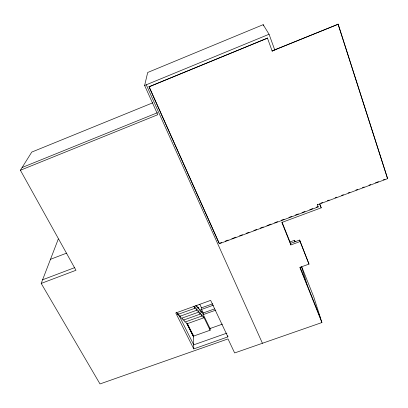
<?xml version="1.0" encoding="UTF-8"?>
<svg xmlns="http://www.w3.org/2000/svg" width="408" height="408" viewBox="0 0 408 408"><rect width="100%" height="100%" fill="white"/><g stroke="black" fill="none" stroke-linecap="round" stroke-linejoin="round"><path stroke-width="0.61" d="M179.52 316.44L196.656 310.269L194.881 306.607L194.907 308.29L177.659 314.507L177.689 313.375M149.002 86.807L267.485 38.128L149.002 86.807L219.346 243.724L318.199 206.933L317.266 204.474L317.409 204.811L387.6 178.653L338.191 24.215L272.121 50.934L338.191 24.215M301.762 266.837L313.742 296.891L321.917 322.544L234.646 352.945L228.006 338.91L99.996 383.938L41.198 283.417L75.975 270.275L20.4 170.253L157.794 114.714L144.616 85.471L147.691 72.486L263.17 24.679L269.056 34.257L274.865 50.271M41.198 283.417L58.298 239.022M20.4 170.253L31.763 152.082L152.842 102.78M144.616 85.471L269.056 34.257M22.124 167.494L157.524 112.705M50.48 259.31L66.499 253.184M42.6 279.776L74.674 267.633M320.831 203.143L322.616 202.48M327.364 200.705L329.149 200.042M335.09 197.829L336.87 197.166M341.624 195.391L343.409 194.728M348.162 192.959L349.942 192.29M355.883 190.077L357.668 189.414M362.421 187.639L364.201 186.976M368.954 185.207L370.739 184.538M375.493 182.769L378.461 181.662M383.214 179.892L384.999 179.224M219.907 243.132L221.692 242.464M225.262 241.138L228.235 240.031M231.805 238.7L235.967 237.15M239.537 235.824L242.51 234.717M246.08 233.386L249.053 232.279M253.812 230.51L256.785 229.403M260.355 228.072L263.328 226.965M266.898 225.639L271.06 224.089M274.63 222.758L277.603 221.651M281.173 220.32L284.147 219.213M288.91 217.444L291.883 216.337M295.453 215.006L298.426 213.899M301.996 212.573L304.97 211.466M309.728 209.692L312.701 208.585M316.271 207.259L318.056 206.591L318.199 206.933M319.75 203.857L321.218 207.825L281.872 222.452L290.868 244.928L300.125 241.536L299.64 240.062L290.42 243.443M290.868 244.928L289.976 241.97L294.561 240.286L295.03 241.465M299.64 240.062L308.994 264.109L299.86 267.408L321.917 322.544M197.1 307.652L198.257 307.234L199.991 310.814L199.94 309.167L201.659 312.722L201.603 311.08L200.415 311.508M215.827 310.116L203.306 314.604L203.245 312.967L201.547 309.448L201.496 307.831L212.757 303.776M201.547 309.448L213.45 305.164M182.147 318.179L183.161 320.224L200.088 314.15L198.344 310.544L198.385 312.222L181.351 318.342L180.066 315.772M203.245 312.967L214.526 308.917M185.711 321.897L186.711 323.906L203.429 317.924L201.715 314.379L201.766 316.047L184.951 322.08L183.687 319.546M222.436 324.125L210.023 328.537L201.603 311.08M187.267 323.335L193.606 336.085L210.11 330.23L209.993 327.981M187.119 323.875L193.616 336.947L187.032 323.906M193.632 344.872L226.924 333.117M227.883 336.88L210.645 300.385L175.761 312.982L193.769 348.896L227.883 336.88L227.781 335.748M387.6 178.653L338.008 24.062M178.143 313.686L193.718 344.842M178.051 313.716L179.469 316.552M176.613 312.416L177.659 314.507M193.882 306.179L194.907 308.29M201.766 316.047L200.037 312.477L200.088 314.15M195.83 305.363L196.585 306.923L196.554 305.271L198.298 308.882L198.257 307.234M198.385 312.222L196.62 308.591L196.656 310.269M199.798 304.307L201.496 307.831M210.11 330.23L203.368 316.261L203.429 317.924M146.278 84.788L262.431 343.266M149.053 86.583L219.346 243.724M319.719 204.388L321.218 207.825M307.204 284.957L320.683 318.679M281.989 221.993L289.976 241.97M300.079 267.23L307.326 285.36L301.573 266.888M300.125 241.536L308.994 264.109M263.17 24.679L263.604 25.872M267.388 37.959L272.289 51.398M294.561 240.286L295.025 241.75M193.591 334.953L193.606 336.085M193.616 336.947L193.769 348.896"/></g></svg>
